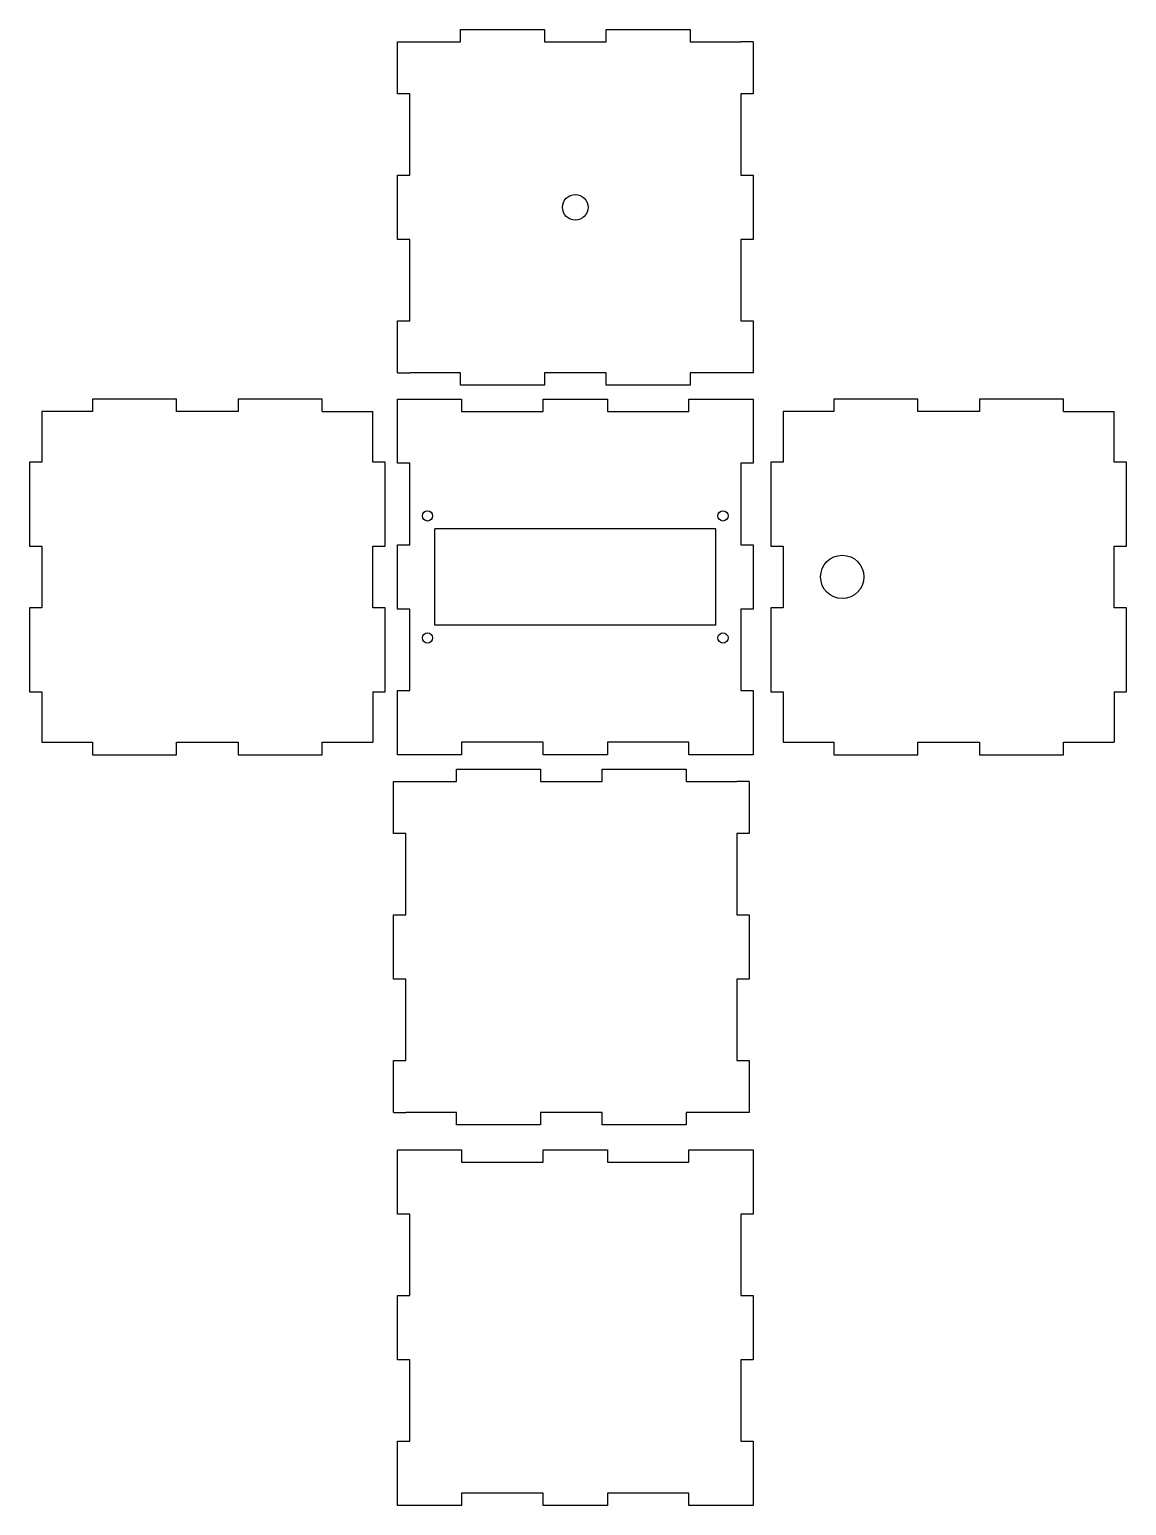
# Model space of a CAD drawing. Extents: x -139 to 139, y -188 to 187.
import ezdxf

# ---------------------------------------------------------------- set-up
doc = ezdxf.new("R2010")
doc.units = 0
doc.header["$MEASUREMENT"] = 0
doc.layers.add('MODELSKETCH_VISIBLE', color=7, linetype='CONTINUOUS')

msp = doc.modelspace()

# ---------------------------------------------------------------- linework, layer by layer
at = {"layer": 'MODELSKETCH_VISIBLE'}
for p, q in [((-46, 170.87), (-46, 184.02)), ((-46, 184.02), (-42.85, 184.02)), ((-42.85, 184.02), (-30, 184.02)), ((-30, 187.17), (-8.7, 187.17)), ((-30, 184.02), (-30, 187.17)), ((-8.7, 187.17), (-8.7, 184.02)), ((-8.7, 184.02), (7, 184.02)), ((7, 184.02), (7, 187.17)), ((7, 187.17), (28.3, 187.17)), ((28.3, 187.17), (28.3, 184.02)), ((28.3, 184.02), (41.15, 184.02)), ((44.3, 184.02), (41.15, 184.02)), ((44.3, 184.02), (44.3, 170.87)), ((-42.85, 170.87), (-46, 170.87)), ((-42.85, 150.17), (-42.85, 170.87)), ((44.3, 170.87), (41.15, 170.87)), ((41.15, 170.87), (41.15, 150.17)), ((-46, 133.87), (-46, 150.17)), ((-46, 150.17), (-42.85, 150.17)), ((41.15, 150.17), (44.3, 150.17)), ((44.3, 150.17), (44.3, 133.87)), ((-42.85, 133.87), (-46, 133.87)), ((-42.85, 113.17), (-42.85, 133.87)), ((41.15, 133.87), (41.15, 113.17)), ((44.3, 133.87), (41.15, 133.87)), ((-46, 100.02), (-46, 113.17)), ((-46, 113.17), (-42.85, 113.17)), ((41.15, 113.17), (44.3, 113.17)), ((44.3, 113.17), (44.3, 100.02)), ((-46, 100.02), (-42.85, 100.02)), ((-30, 100.02), (-42.85, 100.02)), ((-30, 96.87), (-30, 100.02)), ((7, 100.02), (-8.7, 100.02)), ((-8.7, 100.02), (-8.7, 96.87)), ((7, 96.87), (7, 100.02)), ((28.3, 100.02), (28.3, 96.87)), ((41.15, 100.02), (28.3, 100.02)), ((44.3, 100.02), (41.15, 100.02)), ((-8.7, 96.87), (-30, 96.87)), ((28.3, 96.87), (7, 96.87)), ((-136.23, 90.17), (-136.23, 77.32)), ((-123.38, 90.17), (-136.23, 90.17)), ((-123.38, 93.32), (-123.38, 90.17)), ((-102.08, 93.32), (-123.38, 93.32)), ((-102.08, 90.17), (-102.08, 93.32)), ((-86.38, 90.17), (-102.08, 90.17)), ((-86.38, 93.32), (-86.38, 90.17)), ((-65.08, 93.32), (-86.38, 93.32)), ((-65.08, 90.17), (-65.08, 93.32)), ((-65.08, 90.17), (-52.23, 90.17)), ((-52.23, 77.32), (-52.23, 90.17)), ((-46, 77.02), (-46, 93.32)), ((-46, 93.32), (-29.7, 93.32)), ((-29.7, 93.32), (-29.7, 90.17)), ((-29.7, 90.17), (-9, 90.17)), ((-9, 90.17), (-9, 93.32)), ((-9, 93.32), (7.3, 93.32)), ((7.3, 93.32), (7.3, 90.17)), ((7.3, 90.17), (28, 90.17)), ((28, 93.32), (44.3, 93.32)), ((28, 90.17), (28, 93.32)), ((44.3, 93.32), (44.3, 77.02)), ((51.92, 90.17), (51.92, 77.32)), ((64.77, 90.17), (51.92, 90.17)), ((64.77, 93.32), (64.77, 90.17)), ((86.07, 93.32), (64.77, 93.32)), ((86.07, 90.17), (86.07, 93.32)), ((101.77, 90.17), (86.07, 90.17)), ((101.77, 93.32), (101.77, 90.17)), ((123.07, 93.32), (101.77, 93.32)), ((123.07, 90.17), (123.07, 93.32)), ((123.07, 90.17), (135.92, 90.17)), ((135.92, 77.32), (135.92, 90.17)), ((-139.38, 77.32), (-139.38, 56.02)), ((-136.23, 77.32), (-139.38, 77.32)), ((-49.08, 77.32), (-52.23, 77.32)), ((-49.08, 56.02), (-49.08, 77.32)), ((-42.85, 77.02), (-46, 77.02)), ((-42.85, 56.32), (-42.85, 77.02)), ((41.15, 77.02), (41.15, 56.32)), ((44.3, 77.02), (41.15, 77.02)), ((48.77, 77.32), (48.77, 56.02)), ((51.92, 77.32), (48.77, 77.32)), ((139.07, 77.32), (135.92, 77.32)), ((139.07, 56.02), (139.07, 77.32)), ((34.8, 60.42), (-36.5, 60.42)), ((-36.5, 35.92), (-36.5, 60.42)), ((34.8, 35.92), (34.8, 60.42)), ((-46, 40.02), (-46, 56.32)), ((-46, 56.32), (-42.85, 56.32)), ((41.15, 56.32), (44.3, 56.32)), ((44.3, 56.32), (44.3, 40.02)), ((-139.38, 56.02), (-136.23, 56.02)), ((-136.23, 56.02), (-136.23, 40.32)), ((-52.23, 56.02), (-49.08, 56.02)), ((-52.23, 40.32), (-52.23, 56.02)), ((48.77, 56.02), (51.92, 56.02)), ((51.92, 56.02), (51.92, 40.32)), ((135.92, 56.02), (139.07, 56.02)), ((135.92, 40.32), (135.92, 56.02)), ((-139.38, 40.32), (-139.38, 19.02)), ((-136.23, 40.32), (-139.38, 40.32)), ((-49.08, 40.32), (-52.23, 40.32)), ((-49.08, 19.02), (-49.08, 40.32)), ((-42.85, 40.02), (-46, 40.02)), ((-42.85, 19.32), (-42.85, 40.02)), ((41.15, 40.02), (41.15, 19.32)), ((44.3, 40.02), (41.15, 40.02)), ((48.77, 40.32), (48.77, 19.02)), ((51.92, 40.32), (48.77, 40.32)), ((139.07, 40.32), (135.92, 40.32)), ((139.07, 19.02), (139.07, 40.32)), ((34.8, 35.92), (-36.5, 35.92)), ((-139.38, 19.02), (-136.23, 19.02)), ((-136.23, 19.02), (-136.23, 6.17)), ((-52.23, 19.02), (-49.08, 19.02)), ((-52.23, 19.02), (-52.23, 6.17)), ((-46, 3.02), (-46, 19.32)), ((-46, 19.32), (-42.85, 19.32)), ((41.15, 19.32), (44.3, 19.32)), ((44.3, 19.32), (44.3, 3.02)), ((48.77, 19.02), (51.92, 19.02)), ((51.92, 19.02), (51.92, 6.17)), ((135.92, 19.02), (139.07, 19.02)), ((135.92, 19.02), (135.92, 6.17)), ((-136.23, 6.17), (-123.38, 6.17)), ((-123.38, 6.17), (-123.38, 3.02)), ((-102.08, 3.02), (-102.08, 6.17)), ((-102.08, 6.17), (-86.38, 6.17)), ((-86.38, 6.17), (-86.38, 3.02)), ((-65.08, 6.17), (-52.23, 6.17)), ((-65.08, 3.02), (-65.08, 6.17)), ((-29.7, 6.17), (-29.7, 3.02)), ((-9, 6.17), (-29.7, 6.17)), ((-9, 3.02), (-9, 6.17)), ((7.3, 6.17), (7.3, 3.02)), ((28, 6.17), (7.3, 6.17)), ((28, 3.02), (28, 6.17)), ((51.92, 6.17), (64.77, 6.17)), ((64.77, 6.17), (64.77, 3.02)), ((86.07, 6.17), (101.77, 6.17)), ((86.07, 3.02), (86.07, 6.17)), ((101.77, 6.17), (101.77, 3.02)), ((123.07, 6.17), (135.92, 6.17)), ((123.07, 3.02), (123.07, 6.17)), ((-123.38, 3.02), (-102.08, 3.02)), ((-86.38, 3.02), (-65.08, 3.02)), ((-29.7, 3.02), (-46, 3.02)), ((7.3, 3.02), (-9, 3.02)), ((44.3, 3.02), (28, 3.02)), ((64.77, 3.02), (86.07, 3.02)), ((101.77, 3.02), (123.07, 3.02)), ((-31, -3.79), (-31, -0.64)), ((-31, -0.64), (-9.7, -0.64)), ((-9.7, -0.64), (-9.7, -3.79)), ((6, -3.79), (6, -0.64)), ((6, -0.64), (27.3, -0.64)), ((27.3, -0.64), (27.3, -3.79)), ((-47, -3.79), (-43.85, -3.79)), ((-47, -16.94), (-47, -3.79)), ((-43.85, -3.79), (-31, -3.79)), ((-9.7, -3.79), (6, -3.79)), ((27.3, -3.79), (40.15, -3.79)), ((43.3, -3.79), (40.15, -3.79)), ((43.3, -3.79), (43.3, -16.94)), ((-43.85, -16.94), (-47, -16.94)), ((-43.85, -37.64), (-43.85, -16.94)), ((43.3, -16.94), (40.15, -16.94)), ((40.15, -16.94), (40.15, -37.64)), ((-47, -37.64), (-43.85, -37.64)), ((-47, -53.94), (-47, -37.64)), ((40.15, -37.64), (43.3, -37.64)), ((43.3, -37.64), (43.3, -53.94)), ((-43.85, -53.94), (-47, -53.94)), ((-43.85, -74.64), (-43.85, -53.94)), ((43.3, -53.94), (40.15, -53.94)), ((40.15, -53.94), (40.15, -74.64)), ((-47, -87.79), (-47, -74.64)), ((-47, -74.64), (-43.85, -74.64)), ((40.15, -74.64), (43.3, -74.64)), ((43.3, -74.64), (43.3, -87.79)), ((-47, -87.79), (-43.85, -87.79)), ((-31, -87.79), (-43.85, -87.79)), ((-31, -90.94), (-31, -87.79)), ((6, -87.79), (-9.7, -87.79)), ((-9.7, -87.79), (-9.7, -90.94)), ((6, -90.94), (6, -87.79)), ((40.15, -87.79), (27.3, -87.79)), ((27.3, -87.79), (27.3, -90.94)), ((43.3, -87.79), (40.15, -87.79)), ((-9.7, -90.94), (-31, -90.94)), ((27.3, -90.94), (6, -90.94)), ((-46, -97.32), (-29.7, -97.32)), ((-46, -113.62), (-46, -97.32)), ((-29.7, -97.32), (-29.7, -100.47)), ((-9, -97.32), (7.3, -97.32)), ((-9, -100.47), (-9, -97.32)), ((7.3, -97.32), (7.3, -100.47)), ((28, -97.32), (44.3, -97.32)), ((28, -100.47), (28, -97.32)), ((44.3, -97.32), (44.3, -113.62)), ((-29.7, -100.47), (-9, -100.47)), ((7.3, -100.47), (28, -100.47)), ((-42.85, -113.62), (-46, -113.62)), ((-42.85, -134.32), (-42.85, -113.62)), ((41.15, -113.62), (41.15, -134.32)), ((44.3, -113.62), (41.15, -113.62)), ((-46, -150.62), (-46, -134.32)), ((-46, -134.32), (-42.85, -134.32)), ((41.15, -134.32), (44.3, -134.32)), ((44.3, -134.32), (44.3, -150.62)), ((-42.85, -150.62), (-46, -150.62)), ((-42.85, -171.32), (-42.85, -150.62)), ((41.15, -150.62), (41.15, -171.32)), ((44.3, -150.62), (41.15, -150.62)), ((-46, -187.62), (-46, -171.32)), ((-46, -171.32), (-42.85, -171.32)), ((41.15, -171.32), (44.3, -171.32)), ((44.3, -171.32), (44.3, -187.62)), ((-9, -184.47), (-29.7, -184.47)), ((-29.7, -184.47), (-29.7, -187.62)), ((-9, -187.62), (-9, -184.47)), ((28, -184.47), (7.3, -184.47)), ((7.3, -184.47), (7.3, -187.62)), ((28, -187.62), (28, -184.47)), ((-29.7, -187.62), (-46, -187.62)), ((7.3, -187.62), (-9, -187.62)), ((44.3, -187.62), (28, -187.62))]:
    msp.add_line(p, q, dxfattribs=at)
for centre, radius in [((-0.85, 142.02), 3.25), ((-38.35, 63.67), 1.3), ((36.65, 63.67), 1.3), ((66.92, 48.17), 5.5), ((-38.35, 32.67), 1.3), ((36.65, 32.67), 1.3)]:
    msp.add_circle(centre, radius, dxfattribs=at)

doc.saveas('drawing.dxf')
